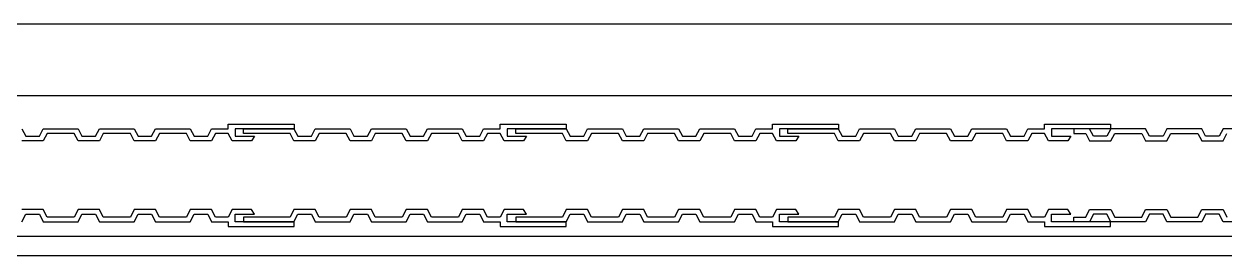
# Model space of a CAD drawing. Header units: inches. Extents: x -12530 to 36157, y 78659 to 110077.
# Drawn here: x 6798.9 to 7109.2, y 87925.6 to 87985.4 of the extents above; entities that cross this region are included whole.
import ezdxf

# ---------------------------------------------------------------- set-up
doc = ezdxf.new("R2010")
doc.units = ezdxf.units.IN
doc.header["$MEASUREMENT"] = 0
doc.layers.add('freecads.com', color=7, linetype='Continuous')

msp = doc.modelspace()

# ---------------------------------------------------------------- linework, layer by layer
at = {"layer": 'freecads.com'}
for p, q in [((7335.66, 87985.43), (6278.8, 87985.43)), ((7335.66, 87966.93), (6362.8, 87966.93)), ((6798.38, 87958.43), (6799.38, 87956.48)), ((6802.88, 87956.48), (6803.88, 87958.43)), ((6803.88, 87958.43), (6812.88, 87958.43)), ((6804.88, 87957.23), (6803.88, 87955.28)), ((6811.88, 87957.23), (6804.88, 87957.23)), ((6812.88, 87955.28), (6811.88, 87957.23)), ((6812.88, 87958.43), (6813.88, 87956.48)), ((6817.38, 87956.48), (6818.38, 87958.43)), ((6818.38, 87958.43), (6827.38, 87958.43)), ((6819.38, 87957.23), (6818.38, 87955.28)), ((6826.38, 87957.23), (6819.38, 87957.23)), ((6827.38, 87955.28), (6826.38, 87957.23)), ((6827.38, 87958.43), (6828.38, 87956.48)), ((6831.88, 87956.48), (6832.88, 87958.43)), ((6832.88, 87958.43), (6841.88, 87958.43)), ((6833.88, 87957.23), (6832.88, 87955.28)), ((6840.88, 87957.23), (6833.88, 87957.23)), ((6841.88, 87955.28), (6840.88, 87957.23)), ((6841.88, 87958.43), (6842.88, 87956.48)), ((6846.38, 87956.48), (6847.38, 87958.43)), ((6847.38, 87958.43), (6851.68, 87958.43)), ((6848.38, 87957.23), (6847.38, 87955.28)), ((6851.68, 87957.23), (6848.38, 87957.23)), ((6851.68, 87958.43), (6851.68, 87959.63)), ((6851.68, 87959.63), (6868.68, 87959.63)), ((6852.68, 87955.28), (6851.68, 87957.23)), ((6868.68, 87958.43), (6853.48, 87958.43)), ((6853.48, 87958.43), (6853.48, 87956.48)), ((6855.66, 87957.23), (6855.66, 87958.43)), ((6855.66, 87958.43), (6868.66, 87958.43)), ((6867.66, 87957.23), (6855.66, 87957.23)), ((6868.66, 87955.28), (6867.66, 87957.23)), ((6868.66, 87958.43), (6869.66, 87956.48)), ((6868.68, 87959.63), (6868.68, 87958.43)), ((6873.16, 87956.48), (6874.16, 87958.43)), ((6874.16, 87958.43), (6883.16, 87958.43)), ((6875.16, 87957.23), (6874.16, 87955.28)), ((6882.16, 87957.23), (6875.16, 87957.23)), ((6883.16, 87955.28), (6882.16, 87957.23)), ((6883.16, 87958.43), (6884.16, 87956.48)), ((6887.66, 87956.48), (6888.66, 87958.43)), ((6888.66, 87958.43), (6897.66, 87958.43)), ((6889.66, 87957.23), (6888.66, 87955.28)), ((6896.66, 87957.23), (6889.66, 87957.23)), ((6897.66, 87955.28), (6896.66, 87957.23)), ((6897.66, 87958.43), (6898.66, 87956.48)), ((6902.16, 87956.48), (6903.16, 87958.43)), ((6903.16, 87958.43), (6912.16, 87958.43)), ((6904.16, 87957.23), (6903.16, 87955.28)), ((6911.16, 87957.23), (6904.16, 87957.23)), ((6912.16, 87955.28), (6911.16, 87957.23)), ((6912.16, 87958.43), (6913.16, 87956.48)), ((6916.66, 87956.48), (6917.66, 87958.43)), ((6917.66, 87958.43), (6921.96, 87958.43)), ((6918.66, 87957.23), (6917.66, 87955.28)), ((6921.96, 87957.23), (6918.66, 87957.23)), ((6921.96, 87958.43), (6921.96, 87959.63)), ((6921.96, 87959.63), (6938.96, 87959.63)), ((6922.96, 87955.28), (6921.96, 87957.23)), ((6938.96, 87958.43), (6923.76, 87958.43)), ((6923.76, 87958.43), (6923.76, 87956.48)), ((6926.03, 87957.23), (6926.03, 87958.43)), ((6926.03, 87958.43), (6939.03, 87958.43)), ((6938.03, 87957.23), (6926.03, 87957.23)), ((6939.03, 87955.28), (6938.03, 87957.23)), ((6938.96, 87959.63), (6938.96, 87958.43)), ((6939.03, 87958.43), (6940.03, 87956.48)), ((6943.53, 87956.48), (6944.53, 87958.43)), ((6944.53, 87958.43), (6953.53, 87958.43)), ((6945.53, 87957.23), (6944.53, 87955.28)), ((6952.53, 87957.23), (6945.53, 87957.23)), ((6953.53, 87955.28), (6952.53, 87957.23)), ((6953.53, 87958.43), (6954.53, 87956.48)), ((6958.03, 87956.48), (6959.03, 87958.43)), ((6959.03, 87958.43), (6968.03, 87958.43)), ((6960.03, 87957.23), (6959.03, 87955.28)), ((6967.03, 87957.23), (6960.03, 87957.23)), ((6968.03, 87955.28), (6967.03, 87957.23)), ((6968.03, 87958.43), (6969.03, 87956.48)), ((6972.53, 87956.48), (6973.53, 87958.43)), ((6973.53, 87958.43), (6982.53, 87958.43)), ((6974.53, 87957.23), (6973.53, 87955.28)), ((6981.53, 87957.23), (6974.53, 87957.23)), ((6982.53, 87955.28), (6981.53, 87957.23)), ((6982.53, 87958.43), (6983.53, 87956.48)), ((6987.03, 87956.48), (6988.03, 87958.43)), ((6988.03, 87958.43), (6992.33, 87958.43)), ((6989.03, 87957.23), (6988.03, 87955.28)), ((6992.33, 87957.23), (6989.03, 87957.23)), ((6992.33, 87958.43), (6992.33, 87959.63)), ((6992.33, 87959.63), (7009.33, 87959.63)), ((6993.33, 87955.28), (6992.33, 87957.23)), ((7009.33, 87958.43), (6994.13, 87958.43)), ((6994.13, 87958.43), (6994.13, 87956.48)), ((6996.32, 87957.23), (6996.32, 87958.43)), ((6996.32, 87958.43), (7009.32, 87958.43)), ((7008.32, 87957.23), (6996.32, 87957.23)), ((7009.32, 87955.28), (7008.32, 87957.23)), ((7009.32, 87958.43), (7010.32, 87956.48)), ((7009.33, 87959.63), (7009.33, 87958.43)), ((7013.82, 87956.48), (7014.82, 87958.43)), ((7014.82, 87958.43), (7023.82, 87958.43)), ((7015.82, 87957.23), (7014.82, 87955.28)), ((7022.82, 87957.23), (7015.82, 87957.23)), ((7023.82, 87955.28), (7022.82, 87957.23)), ((7023.82, 87958.43), (7024.82, 87956.48)), ((7028.32, 87956.48), (7029.32, 87958.43)), ((7029.32, 87958.43), (7038.32, 87958.43)), ((7030.32, 87957.23), (7029.32, 87955.28)), ((7037.32, 87957.23), (7030.32, 87957.23)), ((7038.32, 87955.28), (7037.32, 87957.23)), ((7038.32, 87958.43), (7039.32, 87956.48)), ((7042.82, 87956.48), (7043.82, 87958.43)), ((7043.82, 87958.43), (7052.82, 87958.43)), ((7044.82, 87957.23), (7043.82, 87955.28)), ((7051.82, 87957.23), (7044.82, 87957.23)), ((7052.82, 87955.28), (7051.82, 87957.23)), ((7052.82, 87958.43), (7053.82, 87956.48)), ((7057.32, 87956.48), (7058.32, 87958.43)), ((7058.32, 87958.43), (7062.62, 87958.43)), ((7059.32, 87957.23), (7058.32, 87955.28)), ((7062.62, 87957.23), (7059.32, 87957.23)), ((7062.62, 87958.43), (7062.62, 87959.63)), ((7062.62, 87959.63), (7079.62, 87959.63)), ((7063.62, 87955.28), (7062.62, 87957.23)), ((7079.62, 87958.43), (7064.42, 87958.43)), ((7064.42, 87958.43), (7064.42, 87956.48)), ((7074.24, 87958.43), (7070.22, 87958.43)), ((7070.22, 87958.43), (7070.22, 87957.23)), ((7070.22, 87957.23), (7073.24, 87957.23)), ((7073.24, 87957.23), (7074.24, 87955.28)), ((7075.24, 87956.48), (7074.24, 87958.43)), ((7079.74, 87958.43), (7078.74, 87956.48)), ((7079.62, 87959.63), (7079.62, 87958.43)), ((7088.74, 87958.43), (7079.74, 87958.43)), ((7079.74, 87955.28), (7080.74, 87957.23)), ((7080.74, 87957.23), (7087.74, 87957.23)), ((7087.74, 87957.23), (7088.74, 87955.28)), ((7089.74, 87956.48), (7088.74, 87958.43)), ((7094.24, 87958.43), (7093.24, 87956.48)), ((7103.24, 87958.43), (7094.24, 87958.43)), ((7094.24, 87955.28), (7095.24, 87957.23)), ((7095.24, 87957.23), (7102.24, 87957.23)), ((7102.24, 87957.23), (7103.24, 87955.28)), ((7104.24, 87956.48), (7103.24, 87958.43)), ((7108.74, 87958.43), (7107.74, 87956.48)), ((7117.74, 87958.43), (7108.74, 87958.43)), ((7108.74, 87955.28), (7109.74, 87957.23)), ((6803.88, 87955.28), (6798.38, 87955.28)), ((6799.38, 87956.48), (6802.88, 87956.48)), ((6818.38, 87955.28), (6812.88, 87955.28)), ((6813.88, 87956.48), (6817.38, 87956.48)), ((6832.88, 87955.28), (6827.38, 87955.28)), ((6828.38, 87956.48), (6831.88, 87956.48)), ((6847.38, 87955.28), (6841.88, 87955.28)), ((6842.88, 87956.48), (6846.38, 87956.48)), ((6857.68, 87955.28), (6852.68, 87955.28)), ((6853.48, 87956.48), (6858.48, 87956.48)), ((6858.48, 87956.48), (6857.68, 87955.28)), ((6874.16, 87955.28), (6868.66, 87955.28)), ((6869.66, 87956.48), (6873.16, 87956.48)), ((6888.66, 87955.28), (6883.16, 87955.28)), ((6884.16, 87956.48), (6887.66, 87956.48)), ((6903.16, 87955.28), (6897.66, 87955.28)), ((6898.66, 87956.48), (6902.16, 87956.48)), ((6917.66, 87955.28), (6912.16, 87955.28)), ((6913.16, 87956.48), (6916.66, 87956.48)), ((6927.96, 87955.28), (6922.96, 87955.28)), ((6923.76, 87956.48), (6928.76, 87956.48)), ((6928.76, 87956.48), (6927.96, 87955.28)), ((6944.53, 87955.28), (6939.03, 87955.28)), ((6940.03, 87956.48), (6943.53, 87956.48)), ((6959.03, 87955.28), (6953.53, 87955.28)), ((6954.53, 87956.48), (6958.03, 87956.48)), ((6973.53, 87955.28), (6968.03, 87955.28)), ((6969.03, 87956.48), (6972.53, 87956.48)), ((6988.03, 87955.28), (6982.53, 87955.28)), ((6983.53, 87956.48), (6987.03, 87956.48)), ((6998.33, 87955.28), (6993.33, 87955.28)), ((6994.13, 87956.48), (6999.13, 87956.48)), ((6999.13, 87956.48), (6998.33, 87955.28)), ((7014.82, 87955.28), (7009.32, 87955.28)), ((7010.32, 87956.48), (7013.82, 87956.48)), ((7029.32, 87955.28), (7023.82, 87955.28)), ((7024.82, 87956.48), (7028.32, 87956.48)), ((7043.82, 87955.28), (7038.32, 87955.28)), ((7039.32, 87956.48), (7042.82, 87956.48)), ((7058.32, 87955.28), (7052.82, 87955.28)), ((7053.82, 87956.48), (7057.32, 87956.48)), ((7068.62, 87955.28), (7063.62, 87955.28)), ((7064.42, 87956.48), (7069.42, 87956.48)), ((7069.42, 87956.48), (7068.62, 87955.28)), ((7074.24, 87955.28), (7079.74, 87955.28)), ((7078.74, 87956.48), (7075.24, 87956.48)), ((7088.74, 87955.28), (7094.24, 87955.28)), ((7093.24, 87956.48), (7089.74, 87956.48)), ((7103.24, 87955.28), (7108.74, 87955.28)), ((7107.74, 87956.48), (7104.24, 87956.48)), ((6803.88, 87937.58), (6798.38, 87937.58)), ((6798.38, 87934.43), (6799.38, 87936.38)), ((6799.38, 87936.38), (6802.88, 87936.38)), ((6802.88, 87936.38), (6803.88, 87934.43)), ((6804.88, 87935.63), (6803.88, 87937.58)), ((6811.88, 87935.63), (6804.88, 87935.63)), ((6812.88, 87937.58), (6811.88, 87935.63)), ((6818.38, 87937.58), (6812.88, 87937.58)), ((6812.88, 87934.43), (6813.88, 87936.38)), ((6813.88, 87936.38), (6817.38, 87936.38)), ((6817.38, 87936.38), (6818.38, 87934.43)), ((6819.38, 87935.63), (6818.38, 87937.58)), ((6826.38, 87935.63), (6819.38, 87935.63)), ((6827.38, 87937.58), (6826.38, 87935.63)), ((6832.88, 87937.58), (6827.38, 87937.58)), ((6827.38, 87934.43), (6828.38, 87936.38)), ((6828.38, 87936.38), (6831.88, 87936.38)), ((6831.88, 87936.38), (6832.88, 87934.43)), ((6833.88, 87935.63), (6832.88, 87937.58)), ((6840.88, 87935.63), (6833.88, 87935.63)), ((6841.88, 87937.58), (6840.88, 87935.63)), ((6847.38, 87937.58), (6841.88, 87937.58)), ((6841.88, 87934.43), (6842.88, 87936.38)), ((6842.88, 87936.38), (6846.38, 87936.38)), ((6846.38, 87936.38), (6847.38, 87934.43)), ((6848.38, 87935.63), (6847.38, 87937.58)), ((6851.68, 87935.63), (6848.38, 87935.63)), ((6852.68, 87937.58), (6851.68, 87935.63)), ((6857.68, 87937.58), (6852.68, 87937.58)), ((6853.48, 87934.43), (6853.48, 87936.38)), ((6853.48, 87936.38), (6858.48, 87936.38)), ((6867.66, 87935.63), (6855.66, 87935.63)), ((6855.66, 87935.63), (6855.66, 87934.43)), ((6858.48, 87936.38), (6857.68, 87937.58)), ((6868.66, 87937.58), (6867.66, 87935.63)), ((6874.16, 87937.58), (6868.66, 87937.58)), ((6868.66, 87934.43), (6869.66, 87936.38)), ((6869.66, 87936.38), (6873.16, 87936.38)), ((6873.16, 87936.38), (6874.16, 87934.43)), ((6875.16, 87935.63), (6874.16, 87937.58)), ((6882.16, 87935.63), (6875.16, 87935.63)), ((6883.16, 87937.58), (6882.16, 87935.63)), ((6888.66, 87937.58), (6883.16, 87937.58)), ((6883.16, 87934.43), (6884.16, 87936.38)), ((6884.16, 87936.38), (6887.66, 87936.38)), ((6887.66, 87936.38), (6888.66, 87934.43)), ((6889.66, 87935.63), (6888.66, 87937.58)), ((6896.66, 87935.63), (6889.66, 87935.63)), ((6897.66, 87937.58), (6896.66, 87935.63)), ((6903.16, 87937.58), (6897.66, 87937.58)), ((6897.66, 87934.43), (6898.66, 87936.38)), ((6898.66, 87936.38), (6902.16, 87936.38)), ((6902.16, 87936.38), (6903.16, 87934.43)), ((6904.16, 87935.63), (6903.16, 87937.58)), ((6911.16, 87935.63), (6904.16, 87935.63)), ((6912.16, 87937.58), (6911.16, 87935.63)), ((6917.66, 87937.58), (6912.16, 87937.58)), ((6912.16, 87934.43), (6913.16, 87936.38)), ((6913.16, 87936.38), (6916.66, 87936.38)), ((6916.66, 87936.38), (6917.66, 87934.43)), ((6918.66, 87935.63), (6917.66, 87937.58)), ((6921.96, 87935.63), (6918.66, 87935.63)), ((6922.96, 87937.58), (6921.96, 87935.63)), ((6927.96, 87937.58), (6922.96, 87937.58)), ((6923.76, 87934.43), (6923.76, 87936.38)), ((6923.76, 87936.38), (6928.76, 87936.38)), ((6938.03, 87935.63), (6926.03, 87935.63)), ((6926.03, 87935.63), (6926.03, 87934.43)), ((6928.76, 87936.38), (6927.96, 87937.58)), ((6939.03, 87937.58), (6938.03, 87935.63)), ((6944.53, 87937.58), (6939.03, 87937.58)), ((6939.03, 87934.43), (6940.03, 87936.38)), ((6940.03, 87936.38), (6943.53, 87936.38)), ((6943.53, 87936.38), (6944.53, 87934.43)), ((6945.53, 87935.63), (6944.53, 87937.58)), ((6952.53, 87935.63), (6945.53, 87935.63)), ((6953.53, 87937.58), (6952.53, 87935.63)), ((6959.03, 87937.58), (6953.53, 87937.58)), ((6953.53, 87934.43), (6954.53, 87936.38)), ((6954.53, 87936.38), (6958.03, 87936.38)), ((6958.03, 87936.38), (6959.03, 87934.43)), ((6960.03, 87935.63), (6959.03, 87937.58)), ((6967.03, 87935.63), (6960.03, 87935.63)), ((6968.03, 87937.58), (6967.03, 87935.63)), ((6973.53, 87937.58), (6968.03, 87937.58)), ((6968.03, 87934.43), (6969.03, 87936.38)), ((6969.03, 87936.38), (6972.53, 87936.38)), ((6972.53, 87936.38), (6973.53, 87934.43)), ((6974.53, 87935.63), (6973.53, 87937.58)), ((6981.53, 87935.63), (6974.53, 87935.63)), ((6982.53, 87937.58), (6981.53, 87935.63)), ((6988.03, 87937.58), (6982.53, 87937.58)), ((6982.53, 87934.43), (6983.53, 87936.38)), ((6983.53, 87936.38), (6987.03, 87936.38)), ((6987.03, 87936.38), (6988.03, 87934.43)), ((6989.03, 87935.63), (6988.03, 87937.58)), ((6992.33, 87935.63), (6989.03, 87935.63)), ((6993.33, 87937.58), (6992.33, 87935.63)), ((6998.33, 87937.58), (6993.33, 87937.58)), ((6994.13, 87934.43), (6994.13, 87936.38)), ((6994.13, 87936.38), (6999.13, 87936.38)), ((7008.32, 87935.63), (6996.32, 87935.63)), ((6996.32, 87935.63), (6996.32, 87934.43)), ((6999.13, 87936.38), (6998.33, 87937.58)), ((7009.32, 87937.58), (7008.32, 87935.63)), ((7014.82, 87937.58), (7009.32, 87937.58)), ((7009.32, 87934.43), (7010.32, 87936.38)), ((7010.32, 87936.38), (7013.82, 87936.38)), ((7013.82, 87936.38), (7014.82, 87934.43)), ((7015.82, 87935.63), (7014.82, 87937.58)), ((7022.82, 87935.63), (7015.82, 87935.63)), ((7023.82, 87937.58), (7022.82, 87935.63)), ((7029.32, 87937.58), (7023.82, 87937.58)), ((7023.82, 87934.43), (7024.82, 87936.38)), ((7024.82, 87936.38), (7028.32, 87936.38)), ((7028.32, 87936.38), (7029.32, 87934.43)), ((7030.32, 87935.63), (7029.32, 87937.58)), ((7037.32, 87935.63), (7030.32, 87935.63)), ((7038.32, 87937.58), (7037.32, 87935.63)), ((7043.82, 87937.58), (7038.32, 87937.58)), ((7038.32, 87934.43), (7039.32, 87936.38)), ((7039.32, 87936.38), (7042.82, 87936.38)), ((7042.82, 87936.38), (7043.82, 87934.43)), ((7044.82, 87935.63), (7043.82, 87937.58)), ((7051.82, 87935.63), (7044.82, 87935.63)), ((7052.82, 87937.58), (7051.82, 87935.63)), ((7058.32, 87937.58), (7052.82, 87937.58)), ((7052.82, 87934.43), (7053.82, 87936.38)), ((7053.82, 87936.38), (7057.32, 87936.38)), ((7057.32, 87936.38), (7058.32, 87934.43)), ((7059.32, 87935.63), (7058.32, 87937.58)), ((7062.62, 87935.63), (7059.32, 87935.63)), ((7063.62, 87937.58), (7062.62, 87935.63)), ((7068.62, 87937.58), (7063.62, 87937.58)), ((7064.42, 87934.43), (7064.42, 87936.38)), ((7064.42, 87936.38), (7069.42, 87936.38)), ((7069.42, 87936.38), (7068.62, 87937.58)), ((7070.22, 87935.63), (7073.24, 87935.63)), ((7070.22, 87934.43), (7070.22, 87935.63)), ((7073.24, 87935.63), (7074.24, 87937.58)), ((7074.24, 87937.58), (7079.74, 87937.58)), ((7075.24, 87936.38), (7074.24, 87934.43)), ((7078.74, 87936.38), (7075.24, 87936.38)), ((7079.74, 87934.43), (7078.74, 87936.38)), ((7079.74, 87937.58), (7080.74, 87935.63)), ((7080.74, 87935.63), (7087.74, 87935.63)), ((7087.74, 87935.63), (7088.74, 87937.58)), ((7088.74, 87937.58), (7094.24, 87937.58)), ((7089.74, 87936.38), (7088.74, 87934.43)), ((7093.24, 87936.38), (7089.74, 87936.38)), ((7094.24, 87934.43), (7093.24, 87936.38)), ((7094.24, 87937.58), (7095.24, 87935.63)), ((7095.24, 87935.63), (7102.24, 87935.63)), ((7102.24, 87935.63), (7103.24, 87937.58)), ((7103.24, 87937.58), (7108.74, 87937.58)), ((7104.24, 87936.38), (7103.24, 87934.43)), ((7107.74, 87936.38), (7104.24, 87936.38)), ((7108.74, 87934.43), (7107.74, 87936.38)), ((7108.74, 87937.58), (7109.74, 87935.63)), ((6803.88, 87934.43), (6812.88, 87934.43)), ((6818.38, 87934.43), (6827.38, 87934.43)), ((6832.88, 87934.43), (6841.88, 87934.43)), ((6847.38, 87934.43), (6851.68, 87934.43)), ((6851.68, 87934.43), (6851.68, 87933.23)), ((6851.68, 87933.23), (6868.68, 87933.23)), ((6868.68, 87934.43), (6853.48, 87934.43)), ((6855.66, 87934.43), (6868.66, 87934.43)), ((6868.68, 87933.23), (6868.68, 87934.43)), ((6874.16, 87934.43), (6883.16, 87934.43)), ((6888.66, 87934.43), (6897.66, 87934.43)), ((6903.16, 87934.43), (6912.16, 87934.43)), ((6917.66, 87934.43), (6921.96, 87934.43)), ((6921.96, 87934.43), (6921.96, 87933.23)), ((6921.96, 87933.23), (6938.96, 87933.23)), ((6938.96, 87934.43), (6923.76, 87934.43)), ((6926.03, 87934.43), (6939.03, 87934.43)), ((6938.96, 87933.23), (6938.96, 87934.43)), ((6944.53, 87934.43), (6953.53, 87934.43)), ((6959.03, 87934.43), (6968.03, 87934.43)), ((6973.53, 87934.43), (6982.53, 87934.43)), ((6988.03, 87934.43), (6992.33, 87934.43)), ((6992.33, 87934.43), (6992.33, 87933.23)), ((6992.33, 87933.23), (7009.33, 87933.23)), ((7009.33, 87934.43), (6994.13, 87934.43)), ((6996.32, 87934.43), (7009.32, 87934.43)), ((7009.33, 87933.23), (7009.33, 87934.43)), ((7014.82, 87934.43), (7023.82, 87934.43)), ((7029.32, 87934.43), (7038.32, 87934.43)), ((7043.82, 87934.43), (7052.82, 87934.43)), ((7058.32, 87934.43), (7062.62, 87934.43)), ((7062.62, 87934.43), (7062.62, 87933.23)), ((7062.62, 87933.23), (7079.62, 87933.23)), ((7079.62, 87934.43), (7064.42, 87934.43)), ((7074.24, 87934.43), (7070.22, 87934.43)), ((7079.62, 87933.23), (7079.62, 87934.43)), ((7088.74, 87934.43), (7079.74, 87934.43)), ((7103.24, 87934.43), (7094.24, 87934.43)), ((7117.74, 87934.43), (7108.74, 87934.43)), ((7332.46, 87930.63), (6373.9, 87930.63)), ((7332.46, 87925.63), (6283, 87925.63))]:
    msp.add_line(p, q, dxfattribs=at)

doc.saveas('drawing.dxf')
